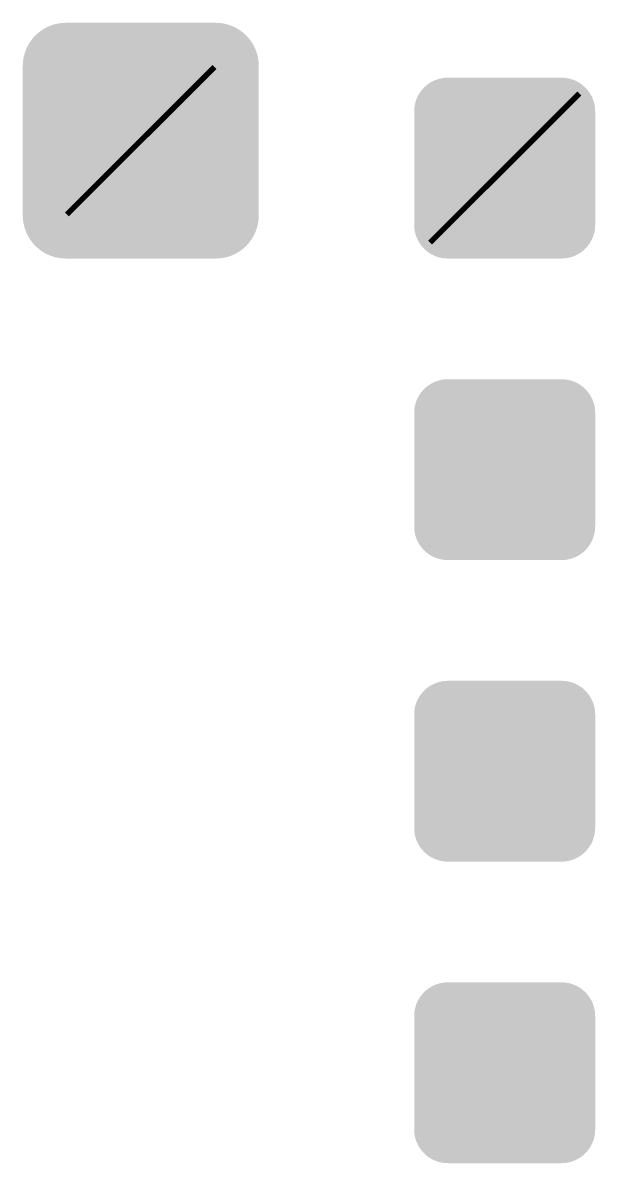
# Model space of a CAD drawing. Header units: millimetres. Extents: x 5277 to 6029, y 2052 to 2709.
# Drawn here: x 5427.73 to 5448.6, y 2458.63 to 2500.23 of the extents above; entities that cross this region are included whole.
import ezdxf

# ---------------------------------------------------------------- set-up
doc = ezdxf.new("R2010")
doc.units = ezdxf.units.MM
doc.layers.add('Recreation', color=7, linetype='CONTINUOUS', true_color=0x000000)
doc.layers.add('Social', color=7, linetype='CONTINUOUS', true_color=0x000000)

# ---------------------------------------------------------------- blocks, each defined once
blk = doc.blocks.new('602010506_ликв_фз')
at = {"layer": 'Social', "linetype": 'Continuous'}
h = blk.add_hatch(color=256, dxfattribs=at)
edge = h.paths.add_edge_path()
edge.add_spline(control_points=[(-0.266, -0.339), (-0.266, 0.523), (0.438, 1.227), (1.3, 1.227)], knot_values=[-1, -1, -1, -1, 0, 0, 0, 0], degree=3, periodic=0)
edge.add_line((1.3, 1.227), (6.769, 1.227))
edge.add_spline(control_points=[(6.769, 1.227), (7.632, 1.227), (8.333, 0.523), (8.333, -0.339)], knot_values=[-1, -1, -1, -1, 0, 0, 0, 0], degree=3, periodic=0)
edge.add_line((8.333, -0.339), (8.333, -5.806))
edge.add_spline(control_points=[(8.333, -5.806), (8.333, -6.669), (7.632, -7.372), (6.769, -7.372)], knot_values=[-1, -1, -1, -1, 0, 0, 0, 0], degree=3, periodic=0)
edge.add_line((6.769, -7.372), (1.3, -7.372))
edge.add_spline(control_points=[(1.3, -7.372), (0.438, -7.372), (-0.266, -6.669), (-0.266, -5.806)], knot_values=[-1, -1, -1, -1, 0, 0, 0, 0], degree=3, periodic=0)
edge.add_line((-0.266, -5.806), (-0.266, -0.339))
edge = h.paths.add_edge_path(flags=16)
edge.add_spline(control_points=[(0.047, -5.806), (0.047, -6.5), (0.606, -7.059), (1.3, -7.059)], knot_values=[-1, -1, -1, -1, 0, 0, 0, 0], degree=3, periodic=0)
edge.add_line((1.3, -7.059), (6.769, -7.059))
edge.add_spline(control_points=[(6.769, -7.059), (7.463, -7.059), (8.022, -6.5), (8.022, -5.806)], knot_values=[-1, -1, -1, -1, 0, 0, 0, 0], degree=3, periodic=0)
edge.add_line((8.022, -5.806), (8.022, -0.339))
edge.add_spline(control_points=[(8.022, -0.339), (8.022, 0.355), (7.463, 0.914), (6.769, 0.914)], knot_values=[-1, -1, -1, -1, 0, 0, 0, 0], degree=3, periodic=0)
edge.add_line((6.769, 0.914), (1.3, 0.914))
edge.add_spline(control_points=[(1.3, 0.914), (0.606, 0.914), (0.047, 0.355), (0.047, -0.339)], knot_values=[-1, -1, -1, -1, 0, 0, 0, 0], degree=3, periodic=0)
edge.add_line((0.047, -0.339), (0.047, -5.806))
at = {"layer": 'Social', "linetype": 'Continuous', "true_color": 0xffffff}
h = blk.add_hatch(color=7, dxfattribs=at)
edge = h.paths.add_edge_path()
edge.add_spline(control_points=[(0.047, -5.806), (0.047, -6.5), (0.606, -7.059), (1.3, -7.059)], knot_values=[-1, -1, -1, -1, 0, 0, 0, 0], degree=3, periodic=0)
edge.add_line((1.3, -7.059), (6.769, -7.059))
edge.add_spline(control_points=[(6.769, -7.059), (7.463, -7.059), (8.022, -6.5), (8.022, -5.806)], knot_values=[-1, -1, -1, -1, 0, 0, 0, 0], degree=3, periodic=0)
edge.add_line((8.022, -5.806), (8.022, -0.339))
edge.add_spline(control_points=[(8.022, -0.339), (8.022, 0.355), (7.463, 0.914), (6.769, 0.914)], knot_values=[-1, -1, -1, -1, 0, 0, 0, 0], degree=3, periodic=0)
edge.add_line((6.769, 0.914), (1.3, 0.914))
edge.add_spline(control_points=[(1.3, 0.914), (0.606, 0.914), (0.047, 0.355), (0.047, -0.339)], knot_values=[-1, -1, -1, -1, 0, 0, 0, 0], degree=3, periodic=0)
edge.add_line((0.047, -0.339), (0.047, -5.806))
at = {"layer": 'Social', "linetype": 'Continuous'}
h = blk.add_hatch(color=256, dxfattribs=at)
edge = h.paths.add_edge_path()
edge.add_line((0.252, -0.679), (0.252, -5.464))
edge.add_spline(control_points=[(0.252, -5.464), (0.252, -6.23), (0.877, -6.854), (1.642, -6.854)], knot_values=[0, 0, 0, 0, 1, 1, 1, 1], degree=3, periodic=0)
edge.add_line((1.642, -6.854), (6.427, -6.854))
edge.add_spline(control_points=[(6.427, -6.854), (7.193, -6.854), (7.815, -6.23), (7.815, -5.464)], knot_values=[0, 0, 0, 0, 1, 1, 1, 1], degree=3, periodic=0)
edge.add_line((7.815, -5.464), (7.815, -0.679))
edge.add_spline(control_points=[(7.815, -0.679), (7.815, 0.086), (7.193, 0.709), (6.427, 0.709)], knot_values=[0, 0, 0, 0, 1, 1, 1, 1], degree=3, periodic=0)
edge.add_line((6.427, 0.709), (1.642, 0.709))
edge.add_spline(control_points=[(1.642, 0.709), (0.877, 0.709), (0.252, 0.086), (0.252, -0.679)], knot_values=[0, 0, 0, 0, 1, 1, 1, 1], degree=3, periodic=0)
edge = h.paths.add_edge_path(flags=16)
edge.add_line((0.565, -0.679), (0.565, -5.464))
edge.add_spline(control_points=[(0.565, -5.464), (0.565, -6.06), (1.046, -6.541), (1.642, -6.541)], knot_values=[-1, -1, -1, -1, 0, 0, 0, 0], degree=3, periodic=0)
edge.add_line((1.642, -6.541), (6.427, -6.541))
edge.add_spline(control_points=[(6.427, -6.541), (7.024, -6.541), (7.502, -6.06), (7.502, -5.464)], knot_values=[-1, -1, -1, -1, 0, 0, 0, 0], degree=3, periodic=0)
edge.add_line((7.502, -5.464), (7.502, -0.679))
edge.add_spline(control_points=[(7.502, -0.679), (7.502, -0.083), (7.024, 0.396), (6.427, 0.396)], knot_values=[-1, -1, -1, -1, 0, 0, 0, 0], degree=3, periodic=0)
edge.add_line((6.427, 0.396), (1.642, 0.396))
edge.add_spline(control_points=[(1.642, 0.396), (1.046, 0.396), (0.565, -0.083), (0.565, -0.679)], knot_values=[-1, -1, -1, -1, 0, 0, 0, 0], degree=3, periodic=0)
h = blk.add_hatch(color=256, dxfattribs=at)
edge = h.paths.add_edge_path()
edge.add_line((0.77, -1.021), (0.77, -5.124))
edge.add_spline(control_points=[(0.77, -5.124), (0.77, -5.792), (1.314, -6.336), (1.982, -6.336)], knot_values=[0, 0, 0, 0, 1, 1, 1, 1], degree=3, periodic=0)
edge.add_line((1.982, -6.336), (6.085, -6.336))
edge.add_spline(control_points=[(6.085, -6.336), (6.753, -6.336), (7.297, -5.792), (7.297, -5.124)], knot_values=[0, 0, 0, 0, 1, 1, 1, 1], degree=3, periodic=0)
edge.add_line((7.297, -5.124), (7.297, -1.021))
edge.add_spline(control_points=[(7.297, -1.021), (7.297, -0.353), (6.753, 0.191), (6.085, 0.191)], knot_values=[0, 0, 0, 0, 1, 1, 1, 1], degree=3, periodic=0)
edge.add_line((6.085, 0.191), (1.982, 0.191))
edge.add_spline(control_points=[(1.982, 0.191), (1.314, 0.191), (0.77, -0.353), (0.77, -1.021)], knot_values=[0, 0, 0, 0, 1, 1, 1, 1], degree=3, periodic=0)
edge = h.paths.add_edge_path(flags=16)
edge.add_line((1.081, -1.021), (1.081, -5.124))
edge.add_spline(control_points=[(1.081, -5.124), (1.081, -5.624), (1.482, -6.025), (1.982, -6.025)], knot_values=[-1, -1, -1, -1, 0, 0, 0, 0], degree=3, periodic=0)
edge.add_line((1.982, -6.025), (6.085, -6.025))
edge.add_spline(control_points=[(6.085, -6.025), (6.585, -6.025), (6.986, -5.624), (6.986, -5.124)], knot_values=[-1, -1, -1, -1, 0, 0, 0, 0], degree=3, periodic=0)
edge.add_line((6.986, -5.124), (6.986, -1.021))
edge.add_spline(control_points=[(6.986, -1.021), (6.986, -0.521), (6.585, -0.12), (6.085, -0.12)], knot_values=[-1, -1, -1, -1, 0, 0, 0, 0], degree=3, periodic=0)
edge.add_line((6.085, -0.12), (1.982, -0.12))
edge.add_spline(control_points=[(1.982, -0.12), (1.482, -0.12), (1.081, -0.521), (1.081, -1.021)], knot_values=[-1, -1, -1, -1, 0, 0, 0, 0], degree=3, periodic=0)
h = blk.add_hatch(color=256, dxfattribs=at)
h.paths.add_polyline_path([(3.011, -1.724), (3.062, -1.724), (3.137, -1.767), (3.161, -1.811), (3.436, -2.337), (3.86, -2.337), (4.362, -2.337), (4.433, -2.337), (4.515, -2.419), (4.527, -2.502), (4.684, -3.507), (4.688, -3.542), (4.665, -3.603), (4.637, -3.629), (4.61, -3.654), (4.547, -3.68), (4.512, -3.68), (4.409, -3.68), (4.409, -3.688), (4.252, -5.471), (4.244, -5.553), (4.158, -5.635), (4.08, -5.635), (3.915, -5.635), (3.84, -5.635), (3.758, -5.553), (3.75, -5.471), (3.593, -3.688), (3.286, -2.926), (2.791, -2.007), (2.78, -1.991), (2.768, -1.956), (2.768, -1.936), (2.768, -1.889), (2.815, -1.814), (2.862, -1.787), (2.933, -1.748), (2.949, -1.736), (2.988, -1.724)])
h.paths.add_polyline_path([(2.108, -2.337), (2.509, -2.337), (2.729, -2.753), (3.043, -3.37), (3.137, -3.57), (3.153, -3.605), (3.143, -3.65), (3.117, -3.66), (3.092, -3.67), (3.023, -3.68), (2.98, -3.68), (2.878, -3.68), (2.878, -3.688), (2.721, -5.471), (2.713, -5.553), (2.63, -5.635), (2.556, -5.635), (2.391, -5.635), (2.312, -5.635), (2.226, -5.553), (2.218, -5.471), (2.061, -3.688), (2.061, -3.68), (1.959, -3.68), (1.924, -3.68), (1.863, -3.654), (1.837, -3.629), (1.812, -3.603), (1.79, -3.542), (1.794, -3.507), (1.943, -2.502), (1.959, -2.419), (2.041, -2.337)])
h.paths.add_polyline_path([(5.14, -2.337), (5.862, -2.337), (5.929, -2.337), (6.012, -2.419), (6.027, -2.502), (6.177, -3.507), (6.181, -3.542), (6.159, -3.603), (6.133, -3.629), (6.108, -3.654), (6.047, -3.68), (6.012, -3.68), (5.91, -3.68), (5.91, -3.688), (5.752, -5.471), (5.745, -5.553), (5.658, -5.635), (5.58, -5.635), (5.415, -5.635), (5.34, -5.635), (5.258, -5.553), (5.25, -5.471), (5.093, -3.719), (5.152, -3.699), (5.203, -3.625), (5.195, -3.57), (5.195, -3.562), (5.03, -2.494), (5.018, -2.451), (5.022, -2.388), (5.038, -2.368), (5.05, -2.352), (5.101, -2.337)])
h.paths.add_polyline_path([(3.73, -1.485), (3.787, -1.428), (3.922, -1.371), (4.001, -1.371), (4.08, -1.371), (4.215, -1.428), (4.272, -1.485), (4.329, -1.542), (4.386, -1.677), (4.386, -1.756), (4.386, -1.834), (4.329, -1.972), (4.272, -2.03), (4.215, -2.089), (4.08, -2.148), (4.001, -2.148), (3.922, -2.148), (3.787, -2.089), (3.73, -2.03), (3.673, -1.972), (3.616, -1.834), (3.616, -1.756), (3.616, -1.677), (3.673, -1.542)])
h.paths.add_polyline_path([(5.23, -1.485), (5.287, -1.428), (5.423, -1.371), (5.501, -1.371), (5.58, -1.371), (5.715, -1.428), (5.772, -1.485), (5.829, -1.542), (5.886, -1.677), (5.886, -1.756), (5.886, -1.834), (5.829, -1.972), (5.772, -2.03), (5.715, -2.089), (5.58, -2.148), (5.501, -2.148), (5.423, -2.148), (5.287, -2.089), (5.23, -2.03), (5.173, -1.972), (5.116, -1.834), (5.116, -1.756), (5.116, -1.677), (5.173, -1.542)])
h.paths.add_polyline_path([(2.469, -1.371), (2.536, -1.371), (2.654, -1.41), (2.705, -1.449), (2.678, -1.453), (2.619, -1.477), (2.587, -1.496), (2.462, -1.567), (2.336, -1.775), (2.336, -1.913), (2.336, -1.972), (2.363, -2.081), (2.391, -2.133), (2.399, -2.14), (2.332, -2.129), (2.22, -2.062), (2.175, -2.007), (2.13, -1.952), (2.085, -1.826), (2.085, -1.756), (2.085, -1.677), (2.142, -1.542), (2.198, -1.485), (2.255, -1.428), (2.391, -1.371)])
h.paths.add_polyline_path([(4.786, -0.68), (4.798, -0.68), (4.814, -0.683), (4.818, -0.687), (4.834, -0.691), (4.849, -0.723), (4.849, -0.75), (4.849, -0.762), (4.845, -0.778), (4.841, -0.782), (4.567, -1.261), (4.563, -1.276), (4.535, -1.292), (4.512, -1.292), (4.496, -1.292), (4.476, -1.288), (4.472, -1.284), (4.457, -1.28), (4.441, -1.253), (4.441, -1.229), (4.441, -1.214), (4.445, -1.194), (4.449, -1.19), (4.724, -0.711), (4.728, -0.703), (4.747, -0.687), (4.763, -0.68)])
h.paths.add_polyline_path([(3.216, -0.68), (3.231, -0.68), (3.251, -0.691), (3.275, -0.707), (3.278, -0.711), (3.553, -1.19), (3.557, -1.194), (3.561, -1.214), (3.561, -1.229), (3.561, -1.253), (3.545, -1.28), (3.53, -1.284), (3.526, -1.288), (3.506, -1.292), (3.491, -1.292), (3.467, -1.292), (3.439, -1.276), (3.436, -1.261), (3.161, -0.782), (3.157, -0.778), (3.153, -0.762), (3.153, -0.75), (3.153, -0.723), (3.168, -0.691), (3.184, -0.687), (3.188, -0.683), (3.204, -0.68)])
h.paths.add_polyline_path([(4.001, -0.46), (4.032, -0.46), (4.064, -0.495), (4.064, -0.53), (4.064, -1.08), (4.064, -1.115), (4.032, -1.151), (4.001, -1.151), (3.966, -1.151), (3.93, -1.115), (3.93, -1.08), (3.93, -0.53), (3.93, -0.495), (3.966, -0.46)])
at = {"layer": 'Social', "color": 1, "linetype": 'Continuous', "true_color": 0xff0000, "const_width": 0.2}
blk.add_lwpolyline([(1.344, -5.762), (6.723, -0.383)], dxfattribs=at)
blk = doc.blocks.new('602010605_ликв_мз')
at = {"layer": 'Recreation', "linetype": 'Continuous'}
h = blk.add_hatch(color=256, dxfattribs=at)
edge = h.paths.add_edge_path()
edge.add_spline(control_points=[(0, 0), (0, 0.675), (0.55, 1.225), (1.225, 1.225)], knot_values=[-1, -1, -1, -1, 0, 0, 0, 0], degree=3, periodic=0)
edge.add_line((1.225, 1.225), (5.372, 1.225))
edge.add_spline(control_points=[(5.372, 1.225), (6.047, 1.225), (6.598, 0.675), (6.598, 0)], knot_values=[-1, -1, -1, -1, 0, 0, 0, 0], degree=3, periodic=0)
edge.add_line((6.598, 0), (6.598, -4.147))
edge.add_spline(control_points=[(6.598, -4.147), (6.598, -4.822), (6.047, -5.372), (5.372, -5.372)], knot_values=[-1, -1, -1, -1, 0, 0, 0, 0], degree=3, periodic=0)
edge.add_line((5.372, -5.372), (1.225, -5.372))
edge.add_spline(control_points=[(1.225, -5.372), (0.55, -5.372), (0, -4.822), (0, -4.147)], knot_values=[-1, -1, -1, -1, 0, 0, 0, 0], degree=3, periodic=0)
edge.add_line((0, -4.147), (0, 0))
edge = h.paths.add_edge_path(flags=16)
edge.add_spline(control_points=[(0.313, -4.147), (0.313, -4.652), (0.72, -5.059), (1.225, -5.059)], knot_values=[-1, -1, -1, -1, 0, 0, 0, 0], degree=3, periodic=0)
edge.add_line((1.225, -5.059), (5.372, -5.059))
edge.add_spline(control_points=[(5.372, -5.059), (5.878, -5.059), (6.285, -4.652), (6.285, -4.147)], knot_values=[-1, -1, -1, -1, 0, 0, 0, 0], degree=3, periodic=0)
edge.add_line((6.285, -4.147), (6.285, 0))
edge.add_spline(control_points=[(6.285, 0), (6.285, 0.505), (5.878, 0.912), (5.372, 0.912)], knot_values=[-1, -1, -1, -1, 0, 0, 0, 0], degree=3, periodic=0)
edge.add_line((5.372, 0.912), (1.225, 0.912))
edge.add_spline(control_points=[(1.225, 0.912), (0.72, 0.912), (0.313, 0.505), (0.313, 0)], knot_values=[-1, -1, -1, -1, 0, 0, 0, 0], degree=3, periodic=0)
edge.add_line((0.313, 0), (0.313, -4.147))
at = {"layer": 'Recreation', "linetype": 'Continuous', "true_color": 0xffffff}
h = blk.add_hatch(color=7, dxfattribs=at)
edge = h.paths.add_edge_path()
edge.add_line((0.313, 0), (0.313, -4.147))
edge.add_spline(control_points=[(0.313, -4.147), (0.313, -4.652), (0.72, -5.059), (1.225, -5.059)], knot_values=[-1, -1, -1, -1, 0, 0, 0, 0], degree=3, periodic=0)
edge.add_line((1.225, -5.059), (5.372, -5.059))
edge.add_spline(control_points=[(5.372, -5.059), (5.878, -5.059), (6.285, -4.652), (6.285, -4.147)], knot_values=[-1, -1, -1, -1, 0, 0, 0, 0], degree=3, periodic=0)
edge.add_line((6.285, -4.147), (6.285, 0))
edge.add_spline(control_points=[(6.285, 0), (6.285, 0.505), (5.878, 0.912), (5.372, 0.912)], knot_values=[-1, -1, -1, -1, 0, 0, 0, 0], degree=3, periodic=0)
edge.add_line((5.372, 0.912), (1.225, 0.912))
edge.add_spline(control_points=[(1.225, 0.912), (0.72, 0.912), (0.313, 0.505), (0.313, 0)], knot_values=[-1, -1, -1, -1, 0, 0, 0, 0], degree=3, periodic=0)
at = {"layer": 'Recreation', "linetype": 'Continuous'}
h = blk.add_hatch(color=256, dxfattribs=at)
h.paths.add_polyline_path([(3.62, 0.542), (3.69, 0.613), (3.86, 0.685), (3.961, 0.685), (4.062, 0.685), (4.232, 0.613), (4.302, 0.542), (4.371, 0.47), (4.441, 0.297), (4.441, 0.196), (4.441, 0.095), (4.371, -0.075), (4.302, -0.144), (4.232, -0.214), (4.062, -0.283), (3.961, -0.283), (3.961, -0.754), (3.961, -0.78), (3.959, -0.866), (3.957, -0.927), (3.955, -0.988), (3.953, -1.083), (3.953, -1.116), (3.953, -1.133), (3.955, -1.177), (3.957, -1.205), (3.959, -1.232), (3.961, -1.272), (3.961, -1.285), (3.961, -1.301), (3.965, -1.331), (3.969, -1.343), (3.974, -1.356), (3.986, -1.377), (3.995, -1.386), (4.003, -1.394), (4.016, -1.407), (4.02, -1.411), (4.024, -1.415), (4.047, -1.43), (4.066, -1.44), (4.085, -1.451), (4.108, -1.466), (4.112, -1.47), (4.133, -1.487), (4.253, -1.564), (4.352, -1.625), (4.451, -1.686), (4.622, -1.798), (4.693, -1.848), (4.765, -1.899), (4.866, -1.983), (4.895, -2.017), (4.916, -2.038), (4.937, -2.088), (4.937, -2.118), (4.937, -2.139), (4.916, -2.181), (4.895, -2.202), (4.887, -2.21), (4.849, -2.219), (4.819, -2.219), (4.777, -2.219), (4.588, -2.53), (4.197, -3.17), (3.995, -3.498), (4.016, -3.565), (4.104, -4.003), (4.171, -4.373), (4.176, -4.398), (4.205, -4.442), (4.23, -4.461), (4.255, -4.48), (4.308, -4.508), (4.335, -4.516), (4.363, -4.524), (4.428, -4.545), (4.466, -4.558), (4.504, -4.571), (4.554, -4.588), (4.567, -4.592), (4.596, -4.6), (4.651, -4.634), (4.676, -4.659), (4.701, -4.684), (4.727, -4.735), (4.727, -4.76), (4.727, -4.773), (4.714, -4.798), (4.701, -4.811), (4.676, -4.832), (4.596, -4.853), (4.542, -4.853), (4.529, -4.853), (4.481, -4.851), (4.445, -4.848), (4.409, -4.846), (4.352, -4.844), (4.331, -4.844), (4.142, -4.836), (3.927, -4.798), (3.902, -4.768), (3.873, -4.735), (3.824, -4.653), (3.805, -4.604), (3.786, -4.556), (3.761, -4.478), (3.755, -4.449), (3.748, -4.419), (3.732, -4.304), (3.721, -4.217), (3.711, -4.131), (3.696, -4.015), (3.692, -3.986), (3.692, -3.977), (3.477, -4.322), (3.25, -4.68), (3.237, -4.693), (3.199, -4.731), (3.14, -4.768), (3.119, -4.768), (3.103, -4.768), (3.077, -4.764), (3.069, -4.76), (3.039, -4.743), (3.01, -4.684), (3.01, -4.642), (3.01, -4.634), (3.018, -4.609), (3.027, -4.592), (3.14, -4.394), (3.431, -3.919), (3.607, -3.641), (3.561, -3.519), (3.456, -3.296), (3.397, -3.195), (3.271, -2.976), (3.111, -2.757), (3.077, -2.757), (3.023, -2.757), (2.846, -3.014), (2.724, -3.271), (2.69, -3.338), (2.583, -3.515), (2.509, -3.624), (2.436, -3.733), (2.341, -3.914), (2.32, -3.986), (2.299, -4.057), (2.278, -4.175), (2.278, -4.221), (2.278, -4.255), (2.291, -4.327), (2.303, -4.365), (2.312, -4.386), (2.368, -4.417), (2.417, -4.428), (2.465, -4.438), (2.526, -4.461), (2.539, -4.474), (2.556, -4.491), (2.572, -4.537), (2.572, -4.566), (2.572, -4.604), (2.551, -4.651), (2.53, -4.659), (2.514, -4.667), (2.463, -4.676), (2.429, -4.676), (2.312, -4.676), (2.034, -4.63), (1.874, -4.583), (1.815, -4.566), (1.756, -4.453), (1.756, -4.356), (1.756, -4.331), (1.765, -4.28), (1.773, -4.255), (1.861, -3.965), (2.004, -3.565), (2.059, -3.456), (2.223, -3.123), (2.459, -2.538), (2.53, -2.286), (2.547, -2.231), (2.57, -2.042), (2.577, -1.907), (2.583, -1.773), (2.615, -1.571), (2.64, -1.503), (2.732, -1.255), (3.195, -0.54), (3.565, -0.073), (3.523, -0.01), (3.481, 0.125), (3.481, 0.196), (3.481, 0.297), (3.551, 0.47)])
h.paths.add_polyline_path([(3.633, -1.529), (3.565, -1.529), (3.477, -1.638), (3.456, -1.747), (3.443, -1.832), (3.431, -1.983), (3.431, -2.05), (3.431, -2.198), (3.494, -2.471), (3.557, -2.597), (3.582, -2.648), (3.664, -2.797), (3.721, -2.896), (3.778, -2.995), (3.86, -3.144), (3.885, -3.195), (4.096, -2.858), (4.432, -2.315), (4.558, -2.109), (4.487, -2.055), (4.306, -1.924), (4.197, -1.848), (4.184, -1.84), (4.1, -1.781), (4.028, -1.731), (3.957, -1.68), (3.839, -1.604), (3.793, -1.579), (3.746, -1.554), (3.671, -1.529), (3.641, -1.529)], flags=16)
h.paths.add_polyline_path([(2.084, -1.495), (3.094, 0.146), (3.389, -0.014), (2.379, -1.655)])
at = {"layer": 'Recreation', "color": 1, "linetype": 'Continuous', "true_color": 0xff0000, "const_width": 0.2}
blk.add_lwpolyline([(0.58, -4.793), (6.018, 0.646)], dxfattribs=at)
blk = doc.blocks.new('602010607_сущ_мз')
at = {"layer": 'Recreation', "linetype": 'Continuous'}
h = blk.add_hatch(color=256, dxfattribs=at)
edge = h.paths.add_edge_path()
edge.add_spline(control_points=[(0, 0), (0, 0.675), (0.55, 1.225), (1.225, 1.225)], knot_values=[-1, -1, -1, -1, 0, 0, 0, 0], degree=3, periodic=0)
edge.add_line((1.225, 1.225), (5.372, 1.225))
edge.add_spline(control_points=[(5.372, 1.225), (6.047, 1.225), (6.598, 0.675), (6.598, 0)], knot_values=[-1, -1, -1, -1, 0, 0, 0, 0], degree=3, periodic=0)
edge.add_line((6.598, 0), (6.598, -4.147))
edge.add_spline(control_points=[(6.598, -4.147), (6.598, -4.822), (6.047, -5.372), (5.372, -5.372)], knot_values=[-1, -1, -1, -1, 0, 0, 0, 0], degree=3, periodic=0)
edge.add_line((5.372, -5.372), (1.225, -5.372))
edge.add_spline(control_points=[(1.225, -5.372), (0.55, -5.372), (0, -4.822), (0, -4.147)], knot_values=[-1, -1, -1, -1, 0, 0, 0, 0], degree=3, periodic=0)
edge.add_line((0, -4.147), (0, 0))
edge = h.paths.add_edge_path(flags=16)
edge.add_spline(control_points=[(0.313, -4.147), (0.313, -4.652), (0.72, -5.059), (1.225, -5.059)], knot_values=[-1, -1, -1, -1, 0, 0, 0, 0], degree=3, periodic=0)
edge.add_line((1.225, -5.059), (5.372, -5.059))
edge.add_spline(control_points=[(5.372, -5.059), (5.878, -5.059), (6.285, -4.652), (6.285, -4.147)], knot_values=[-1, -1, -1, -1, 0, 0, 0, 0], degree=3, periodic=0)
edge.add_line((6.285, -4.147), (6.285, 0))
edge.add_spline(control_points=[(6.285, 0), (6.285, 0.505), (5.878, 0.912), (5.372, 0.912)], knot_values=[-1, -1, -1, -1, 0, 0, 0, 0], degree=3, periodic=0)
edge.add_line((5.372, 0.912), (1.225, 0.912))
edge.add_spline(control_points=[(1.225, 0.912), (0.72, 0.912), (0.313, 0.505), (0.313, 0)], knot_values=[-1, -1, -1, -1, 0, 0, 0, 0], degree=3, periodic=0)
edge.add_line((0.313, 0), (0.313, -4.147))
at = {"layer": 'Recreation', "linetype": 'Continuous', "true_color": 0xffffff}
h = blk.add_hatch(color=7, dxfattribs=at)
edge = h.paths.add_edge_path()
edge.add_line((0.313, 0), (0.313, -4.147))
edge.add_spline(control_points=[(0.313, -4.147), (0.313, -4.652), (0.72, -5.059), (1.225, -5.059)], knot_values=[-1, -1, -1, -1, 0, 0, 0, 0], degree=3, periodic=0)
edge.add_line((1.225, -5.059), (5.372, -5.059))
edge.add_spline(control_points=[(5.372, -5.059), (5.878, -5.059), (6.285, -4.652), (6.285, -4.147)], knot_values=[-1, -1, -1, -1, 0, 0, 0, 0], degree=3, periodic=0)
edge.add_line((6.285, -4.147), (6.285, 0))
edge.add_spline(control_points=[(6.285, 0), (6.285, 0.505), (5.878, 0.912), (5.372, 0.912)], knot_values=[-1, -1, -1, -1, 0, 0, 0, 0], degree=3, periodic=0)
edge.add_line((5.372, 0.912), (1.225, 0.912))
edge.add_spline(control_points=[(1.225, 0.912), (0.72, 0.912), (0.313, 0.505), (0.313, 0)], knot_values=[-1, -1, -1, -1, 0, 0, 0, 0], degree=3, periodic=0)
at = {"layer": 'Recreation', "linetype": 'Continuous'}
h = blk.add_hatch(color=256, dxfattribs=at)
h.paths.add_polyline_path([(4.514, 0.359), (4.59, 0.436), (4.773, 0.512), (4.879, 0.512), (4.985, 0.512), (5.166, 0.436), (5.24, 0.359), (5.315, 0.282), (5.39, 0.1), (5.39, -0.006), (5.39, -0.112), (5.315, -0.295), (5.24, -0.371), (5.166, -0.448), (4.985, -0.525), (4.879, -0.525), (4.848, -0.525), (4.801, -0.521), (4.785, -0.517), (4.785, -0.544), (4.789, -0.583), (4.793, -0.595), (4.797, -0.611), (4.832, -0.646), (4.863, -0.666), (4.911, -0.69), (4.981, -0.733), (5.005, -0.752), (5.036, -0.78), (5.087, -0.878), (5.107, -0.949), (5.123, -1.015), (5.142, -1.106), (5.146, -1.129), (5.166, -1.231), (5.209, -1.357), (5.233, -1.381), (5.252, -1.4), (5.37, -1.428), (5.468, -1.436), (5.472, -1.436), (5.484, -1.44), (5.492, -1.444), (5.5, -1.137), (5.5, -1.098), (5.539, -1.059), (5.578, -1.059), (5.613, -1.059), (5.649, -1.098), (5.649, -1.137), (5.641, -1.444), (5.672, -1.444), (5.68, -1.444), (5.751, -1.444), (5.829, -1.518), (5.837, -1.593), (5.837, -1.601), (5.837, -1.671), (5.763, -1.75), (5.688, -1.758), (5.657, -1.758), (5.625, -1.758), (5.531, -4.295), (5.531, -4.33), (5.492, -4.365), (5.452, -4.365), (5.417, -4.365), (5.382, -4.326), (5.382, -4.287), (5.476, -1.758), (5.46, -1.758), (5.445, -1.758), (5.307, -1.75), (5.099, -1.683), (5.028, -1.624), (4.962, -1.565), (4.871, -1.385), (4.848, -1.263), (4.651, -2.229), (5.162, -2.959), (5.185, -2.987), (5.209, -3.058), (5.209, -3.101), (5.209, -3.109), (5.209, -3.116), (5.107, -4.42), (5.103, -4.467), (5.064, -4.546), (5.028, -4.577), (4.993, -4.609), (4.911, -4.64), (4.863, -4.64), (4.84, -4.64), (4.793, -4.636), (4.712, -4.597), (4.679, -4.562), (4.645, -4.526), (4.612, -4.444), (4.612, -4.397), (4.612, -4.393), (4.612, -4.389), (4.62, -4.381), (4.706, -3.171), (4.416, -2.747), (4.274, -3.321), (4.263, -3.356), (4.251, -3.391), (3.536, -4.538), (3.497, -4.597), (3.395, -4.656), (3.332, -4.656), (3.297, -4.656), (3.23, -4.636), (3.198, -4.617), (3.143, -4.581), (3.088, -4.475), (3.088, -4.405), (3.088, -4.369), (3.104, -4.306), (3.12, -4.279), (3.811, -3.164), (3.976, -2.457), (3.976, -2.441), (3.976, -2.413), (3.972, -2.378), (3.968, -2.37), (3.948, -2.323), (3.929, -2.229), (3.929, -2.182), (3.929, -2.143), (4.204, -0.674), (4.212, -0.65), (4.227, -0.619), (4.235, -0.611), (4.259, -0.587), (4.298, -0.56), (4.314, -0.556), (4.404, -0.536), (4.518, -0.481), (4.541, -0.446), (4.545, -0.442), (4.549, -0.434), (4.549, -0.43), (4.553, -0.422), (4.557, -0.411), (4.557, -0.407), (4.459, -0.328), (4.361, -0.128), (4.361, -0.006), (4.361, 0.1), (4.437, 0.282)])
h.paths.add_polyline_path([(1.95, -0.552), (2.008, -0.491), (2.158, -0.43), (2.248, -0.43), (2.338, -0.43), (2.49, -0.491), (2.55, -0.552), (2.611, -0.613), (2.672, -0.76), (2.672, -0.847), (2.672, -0.933), (2.611, -1.082), (2.55, -1.145), (2.49, -1.208), (2.338, -1.271), (2.248, -1.271), (2.224, -1.271), (2.189, -1.267), (2.177, -1.263), (2.177, -1.286), (2.181, -1.322), (2.185, -1.334), (2.189, -1.349), (2.213, -1.377), (2.232, -1.389), (2.272, -1.404), (2.334, -1.44), (2.358, -1.459), (2.389, -1.483), (2.429, -1.561), (2.437, -1.616), (2.44, -1.628), (2.45, -1.665), (2.456, -1.691), (2.462, -1.716), (2.468, -1.754), (2.468, -1.766), (2.48, -1.84), (2.519, -1.942), (2.546, -1.97), (2.562, -1.985), (2.656, -2.009), (2.735, -2.017), (2.766, -2.017), (2.782, -1.648), (2.782, -1.612), (2.817, -1.577), (2.853, -1.577), (2.888, -1.577), (2.923, -1.612), (2.923, -1.648), (2.923, -1.656), (2.908, -2.025), (2.931, -2.025), (2.975, -2.042), (2.994, -2.06), (3.014, -2.078), (3.033, -2.119), (3.033, -2.143), (3.033, -2.15), (3.033, -2.213), (2.971, -2.276), (2.908, -2.276), (2.908, -2.28), (2.904, -2.284), (2.9, -2.284), (2.813, -4.593), (2.813, -4.628), (2.778, -4.664), (2.743, -4.664), (2.735, -4.664), (2.704, -4.664), (2.672, -4.628), (2.672, -4.593), (2.672, -4.585), (2.759, -2.276), (2.711, -2.276), (2.601, -2.268), (2.433, -2.213), (2.374, -2.166), (2.323, -2.123), (2.248, -1.978), (2.224, -1.875), (2.067, -2.669), (2.484, -3.258), (2.503, -3.285), (2.523, -3.344), (2.523, -3.376), (2.523, -3.38), (2.523, -3.383), (2.515, -3.391), (2.437, -4.452), (2.433, -4.491), (2.401, -4.556), (2.374, -4.581), (2.346, -4.607), (2.279, -4.632), (2.24, -4.632), (2.224, -4.632), (2.185, -4.628), (2.118, -4.597), (2.091, -4.569), (2.063, -4.542), (2.036, -4.475), (2.036, -4.436), (2.036, -4.42), (2.114, -3.431), (1.871, -3.085), (1.761, -3.556), (1.757, -3.568), (1.745, -3.596), (1.737, -3.611), (1.156, -4.546), (1.121, -4.593), (1.035, -4.64), (0.983, -4.64), (0.956, -4.64), (0.905, -4.628), (0.881, -4.617), (0.834, -4.581), (0.787, -4.495), (0.787, -4.444), (0.787, -4.424), (0.803, -4.373), (0.819, -4.342), (1.376, -3.431), (1.518, -2.849), (1.518, -2.834), (1.518, -2.814), (1.514, -2.787), (1.51, -2.779), (1.494, -2.747), (1.478, -2.669), (1.478, -2.622), (1.478, -2.606), (1.478, -2.59), (1.698, -1.396), (1.702, -1.381), (1.718, -1.353), (1.73, -1.341), (1.741, -1.33), (1.773, -1.31), (1.792, -1.302), (1.863, -1.282), (1.953, -1.235), (1.973, -1.208), (1.977, -1.2), (1.981, -1.192), (1.989, -1.176), (1.91, -1.11), (1.832, -0.945), (1.832, -0.847), (1.832, -0.76), (1.891, -0.613)])
h.paths.add_polyline_path([(3.905, -0.485), (4.023, -0.517), (4.074, -0.532), (4.125, -0.591), (4.125, -0.635), (4.125, -0.646), (4.117, -0.713), (4.109, -0.768), (3.897, -1.899), (3.89, -1.946), (3.848, -2.023), (3.815, -2.052), (3.782, -2.082), (3.705, -2.111), (3.662, -2.111), (3.638, -2.111), (3.615, -2.111), (3.238, -2.017), (3.198, -2.009), (3.13, -1.964), (3.1, -1.927), (3.071, -1.889), (3.041, -1.813), (3.041, -1.773), (3.041, -1.746), (3.049, -1.707), (3.057, -1.695), (3.646, -0.627), (3.685, -0.552), (3.78, -0.477), (3.835, -0.477), (3.858, -0.477), (3.893, -0.481)])
h.paths.add_polyline_path([(1.455, -1.239), (1.549, -1.263), (1.592, -1.271), (1.635, -1.322), (1.635, -1.365), (1.635, -1.369), (1.628, -1.42), (1.62, -1.467), (1.447, -2.394), (1.427, -2.48), (1.333, -2.567), (1.258, -2.567), (1.239, -2.567), (1.219, -2.567), (0.913, -2.488), (0.83, -2.465), (0.748, -2.366), (0.748, -2.292), (0.748, -2.284), (0.756, -2.252), (0.764, -2.229), (1.243, -1.357), (1.278, -1.294), (1.357, -1.231), (1.4, -1.231), (1.415, -1.231), (1.443, -1.235)])
blk = doc.blocks.new('602010607_план_мз')
at = {"layer": 'Recreation', "linetype": 'Continuous'}
h = blk.add_hatch(color=256, dxfattribs=at)
edge = h.paths.add_edge_path()
edge.add_spline(control_points=[(0, 0), (0, 0.675), (0.55, 1.225), (1.225, 1.225)], knot_values=[-1, -1, -1, -1, 0, 0, 0, 0], degree=3, periodic=0)
edge.add_line((1.225, 1.225), (5.372, 1.225))
edge.add_spline(control_points=[(5.372, 1.225), (6.047, 1.225), (6.598, 0.675), (6.598, 0)], knot_values=[-1, -1, -1, -1, 0, 0, 0, 0], degree=3, periodic=0)
edge.add_line((6.598, 0), (6.598, -4.147))
edge.add_spline(control_points=[(6.598, -4.147), (6.598, -4.822), (6.047, -5.372), (5.372, -5.372)], knot_values=[-1, -1, -1, -1, 0, 0, 0, 0], degree=3, periodic=0)
edge.add_line((5.372, -5.372), (1.225, -5.372))
edge.add_spline(control_points=[(1.225, -5.372), (0.55, -5.372), (0, -4.822), (0, -4.147)], knot_values=[-1, -1, -1, -1, 0, 0, 0, 0], degree=3, periodic=0)
edge.add_line((0, -4.147), (0, 0))
edge = h.paths.add_edge_path(flags=16)
edge.add_spline(control_points=[(0.313, -4.147), (0.313, -4.652), (0.72, -5.059), (1.225, -5.059)], knot_values=[-1, -1, -1, -1, 0, 0, 0, 0], degree=3, periodic=0)
edge.add_line((1.225, -5.059), (5.372, -5.059))
edge.add_spline(control_points=[(5.372, -5.059), (5.878, -5.059), (6.285, -4.652), (6.285, -4.147)], knot_values=[-1, -1, -1, -1, 0, 0, 0, 0], degree=3, periodic=0)
edge.add_line((6.285, -4.147), (6.285, 0))
edge.add_spline(control_points=[(6.285, 0), (6.285, 0.505), (5.878, 0.912), (5.372, 0.912)], knot_values=[-1, -1, -1, -1, 0, 0, 0, 0], degree=3, periodic=0)
edge.add_line((5.372, 0.912), (1.225, 0.912))
edge.add_spline(control_points=[(1.225, 0.912), (0.72, 0.912), (0.313, 0.505), (0.313, 0)], knot_values=[-1, -1, -1, -1, 0, 0, 0, 0], degree=3, periodic=0)
edge.add_line((0.313, 0), (0.313, -4.147))
at = {"layer": 'Recreation', "linetype": 'Continuous', "true_color": 0xff0000}
h = blk.add_hatch(color=1, dxfattribs=at)
edge = h.paths.add_edge_path()
edge.add_line((0.313, 0), (0.313, -4.147))
edge.add_spline(control_points=[(0.313, -4.147), (0.313, -4.652), (0.72, -5.059), (1.225, -5.059)], knot_values=[-1, -1, -1, -1, 0, 0, 0, 0], degree=3, periodic=0)
edge.add_line((1.225, -5.059), (5.372, -5.059))
edge.add_spline(control_points=[(5.372, -5.059), (5.878, -5.059), (6.285, -4.652), (6.285, -4.147)], knot_values=[-1, -1, -1, -1, 0, 0, 0, 0], degree=3, periodic=0)
edge.add_line((6.285, -4.147), (6.285, 0))
edge.add_spline(control_points=[(6.285, 0), (6.285, 0.505), (5.878, 0.912), (5.372, 0.912)], knot_values=[-1, -1, -1, -1, 0, 0, 0, 0], degree=3, periodic=0)
edge.add_line((5.372, 0.912), (1.225, 0.912))
edge.add_spline(control_points=[(1.225, 0.912), (0.72, 0.912), (0.313, 0.505), (0.313, 0)], knot_values=[-1, -1, -1, -1, 0, 0, 0, 0], degree=3, periodic=0)
at = {"layer": 'Recreation', "linetype": 'Continuous'}
h = blk.add_hatch(color=256, dxfattribs=at)
h.paths.add_polyline_path([(4.514, 0.359), (4.59, 0.436), (4.773, 0.512), (4.879, 0.512), (4.985, 0.512), (5.166, 0.436), (5.24, 0.359), (5.315, 0.282), (5.39, 0.1), (5.39, -0.006), (5.39, -0.112), (5.315, -0.295), (5.24, -0.371), (5.166, -0.448), (4.985, -0.525), (4.879, -0.525), (4.848, -0.525), (4.801, -0.521), (4.785, -0.517), (4.785, -0.544), (4.789, -0.583), (4.793, -0.595), (4.797, -0.611), (4.832, -0.646), (4.863, -0.666), (4.911, -0.69), (4.981, -0.733), (5.005, -0.752), (5.036, -0.78), (5.087, -0.878), (5.107, -0.949), (5.123, -1.015), (5.142, -1.106), (5.146, -1.129), (5.166, -1.231), (5.209, -1.357), (5.233, -1.381), (5.252, -1.4), (5.37, -1.428), (5.468, -1.436), (5.472, -1.436), (5.484, -1.44), (5.492, -1.444), (5.5, -1.137), (5.5, -1.098), (5.539, -1.059), (5.578, -1.059), (5.613, -1.059), (5.649, -1.098), (5.649, -1.137), (5.641, -1.444), (5.672, -1.444), (5.68, -1.444), (5.751, -1.444), (5.829, -1.518), (5.837, -1.593), (5.837, -1.601), (5.837, -1.671), (5.763, -1.75), (5.688, -1.758), (5.657, -1.758), (5.625, -1.758), (5.531, -4.295), (5.531, -4.33), (5.492, -4.365), (5.452, -4.365), (5.417, -4.365), (5.382, -4.326), (5.382, -4.287), (5.476, -1.758), (5.46, -1.758), (5.445, -1.758), (5.307, -1.75), (5.099, -1.683), (5.028, -1.624), (4.962, -1.565), (4.871, -1.385), (4.848, -1.263), (4.651, -2.229), (5.162, -2.959), (5.185, -2.987), (5.209, -3.058), (5.209, -3.101), (5.209, -3.109), (5.209, -3.116), (5.107, -4.42), (5.103, -4.467), (5.064, -4.546), (5.028, -4.577), (4.993, -4.609), (4.911, -4.64), (4.863, -4.64), (4.84, -4.64), (4.793, -4.636), (4.712, -4.597), (4.679, -4.562), (4.645, -4.526), (4.612, -4.444), (4.612, -4.397), (4.612, -4.393), (4.612, -4.389), (4.62, -4.381), (4.706, -3.171), (4.416, -2.747), (4.274, -3.321), (4.263, -3.356), (4.251, -3.391), (3.536, -4.538), (3.497, -4.597), (3.395, -4.656), (3.332, -4.656), (3.297, -4.656), (3.23, -4.636), (3.198, -4.617), (3.143, -4.581), (3.088, -4.475), (3.088, -4.405), (3.088, -4.369), (3.104, -4.306), (3.12, -4.279), (3.811, -3.164), (3.976, -2.457), (3.976, -2.441), (3.976, -2.413), (3.972, -2.378), (3.968, -2.37), (3.948, -2.323), (3.929, -2.229), (3.929, -2.182), (3.929, -2.143), (4.204, -0.674), (4.212, -0.65), (4.227, -0.619), (4.235, -0.611), (4.259, -0.587), (4.298, -0.56), (4.314, -0.556), (4.404, -0.536), (4.518, -0.481), (4.541, -0.446), (4.545, -0.442), (4.549, -0.434), (4.549, -0.43), (4.553, -0.422), (4.557, -0.411), (4.557, -0.407), (4.459, -0.328), (4.361, -0.128), (4.361, -0.006), (4.361, 0.1), (4.437, 0.282)])
h.paths.add_polyline_path([(1.95, -0.552), (2.008, -0.491), (2.158, -0.43), (2.248, -0.43), (2.338, -0.43), (2.49, -0.491), (2.55, -0.552), (2.611, -0.613), (2.672, -0.76), (2.672, -0.847), (2.672, -0.933), (2.611, -1.082), (2.55, -1.145), (2.49, -1.208), (2.338, -1.271), (2.248, -1.271), (2.224, -1.271), (2.189, -1.267), (2.177, -1.263), (2.177, -1.286), (2.181, -1.322), (2.185, -1.334), (2.189, -1.349), (2.213, -1.377), (2.232, -1.389), (2.272, -1.404), (2.334, -1.44), (2.358, -1.459), (2.389, -1.483), (2.429, -1.561), (2.437, -1.616), (2.44, -1.628), (2.45, -1.665), (2.456, -1.691), (2.462, -1.716), (2.468, -1.754), (2.468, -1.766), (2.48, -1.84), (2.519, -1.942), (2.546, -1.97), (2.562, -1.985), (2.656, -2.009), (2.735, -2.017), (2.766, -2.017), (2.782, -1.648), (2.782, -1.612), (2.817, -1.577), (2.853, -1.577), (2.888, -1.577), (2.923, -1.612), (2.923, -1.648), (2.923, -1.656), (2.908, -2.025), (2.931, -2.025), (2.975, -2.042), (2.994, -2.06), (3.014, -2.078), (3.033, -2.119), (3.033, -2.143), (3.033, -2.15), (3.033, -2.213), (2.971, -2.276), (2.908, -2.276), (2.908, -2.28), (2.904, -2.284), (2.9, -2.284), (2.813, -4.593), (2.813, -4.628), (2.778, -4.664), (2.743, -4.664), (2.735, -4.664), (2.704, -4.664), (2.672, -4.628), (2.672, -4.593), (2.672, -4.585), (2.759, -2.276), (2.711, -2.276), (2.601, -2.268), (2.433, -2.213), (2.374, -2.166), (2.323, -2.123), (2.248, -1.978), (2.224, -1.875), (2.067, -2.669), (2.484, -3.258), (2.503, -3.285), (2.523, -3.344), (2.523, -3.376), (2.523, -3.38), (2.523, -3.383), (2.515, -3.391), (2.437, -4.452), (2.433, -4.491), (2.401, -4.556), (2.374, -4.581), (2.346, -4.607), (2.279, -4.632), (2.24, -4.632), (2.224, -4.632), (2.185, -4.628), (2.118, -4.597), (2.091, -4.569), (2.063, -4.542), (2.036, -4.475), (2.036, -4.436), (2.036, -4.42), (2.114, -3.431), (1.871, -3.085), (1.761, -3.556), (1.757, -3.568), (1.745, -3.596), (1.737, -3.611), (1.156, -4.546), (1.121, -4.593), (1.035, -4.64), (0.983, -4.64), (0.956, -4.64), (0.905, -4.628), (0.881, -4.617), (0.834, -4.581), (0.787, -4.495), (0.787, -4.444), (0.787, -4.424), (0.803, -4.373), (0.819, -4.342), (1.376, -3.431), (1.518, -2.849), (1.518, -2.834), (1.518, -2.814), (1.514, -2.787), (1.51, -2.779), (1.494, -2.747), (1.478, -2.669), (1.478, -2.622), (1.478, -2.606), (1.478, -2.59), (1.698, -1.396), (1.702, -1.381), (1.718, -1.353), (1.73, -1.341), (1.741, -1.33), (1.773, -1.31), (1.792, -1.302), (1.863, -1.282), (1.953, -1.235), (1.973, -1.208), (1.977, -1.2), (1.981, -1.192), (1.989, -1.176), (1.91, -1.11), (1.832, -0.945), (1.832, -0.847), (1.832, -0.76), (1.891, -0.613)])
h.paths.add_polyline_path([(3.905, -0.485), (4.023, -0.517), (4.074, -0.532), (4.125, -0.591), (4.125, -0.635), (4.125, -0.646), (4.117, -0.713), (4.109, -0.768), (3.897, -1.899), (3.89, -1.946), (3.848, -2.023), (3.815, -2.052), (3.782, -2.082), (3.705, -2.111), (3.662, -2.111), (3.638, -2.111), (3.615, -2.111), (3.238, -2.017), (3.198, -2.009), (3.13, -1.964), (3.1, -1.927), (3.071, -1.889), (3.041, -1.813), (3.041, -1.773), (3.041, -1.746), (3.049, -1.707), (3.057, -1.695), (3.646, -0.627), (3.685, -0.552), (3.78, -0.477), (3.835, -0.477), (3.858, -0.477), (3.893, -0.481)])
h.paths.add_polyline_path([(1.455, -1.239), (1.549, -1.263), (1.592, -1.271), (1.635, -1.322), (1.635, -1.365), (1.635, -1.369), (1.628, -1.42), (1.62, -1.467), (1.447, -2.394), (1.427, -2.48), (1.333, -2.567), (1.258, -2.567), (1.239, -2.567), (1.219, -2.567), (0.913, -2.488), (0.83, -2.465), (0.748, -2.366), (0.748, -2.292), (0.748, -2.284), (0.756, -2.252), (0.764, -2.229), (1.243, -1.357), (1.278, -1.294), (1.357, -1.231), (1.4, -1.231), (1.415, -1.231), (1.443, -1.235)])
blk = doc.blocks.new('602010607_рек_мз')
at = {"layer": 'Recreation', "linetype": 'Continuous'}
h = blk.add_hatch(color=256, dxfattribs=at)
edge = h.paths.add_edge_path()
edge.add_spline(control_points=[(0, 0), (0, 0.675), (0.55, 1.225), (1.225, 1.225)], knot_values=[-1, -1, -1, -1, 0, 0, 0, 0], degree=3, periodic=0)
edge.add_line((1.225, 1.225), (5.372, 1.225))
edge.add_spline(control_points=[(5.372, 1.225), (6.047, 1.225), (6.598, 0.675), (6.598, 0)], knot_values=[-1, -1, -1, -1, 0, 0, 0, 0], degree=3, periodic=0)
edge.add_line((6.598, 0), (6.598, -4.147))
edge.add_spline(control_points=[(6.598, -4.147), (6.598, -4.822), (6.047, -5.372), (5.372, -5.372)], knot_values=[-1, -1, -1, -1, 0, 0, 0, 0], degree=3, periodic=0)
edge.add_line((5.372, -5.372), (1.225, -5.372))
edge.add_spline(control_points=[(1.225, -5.372), (0.55, -5.372), (0, -4.822), (0, -4.147)], knot_values=[-1, -1, -1, -1, 0, 0, 0, 0], degree=3, periodic=0)
edge.add_line((0, -4.147), (0, 0))
edge = h.paths.add_edge_path(flags=16)
edge.add_spline(control_points=[(0.313, -4.147), (0.313, -4.652), (0.72, -5.059), (1.225, -5.059)], knot_values=[-1, -1, -1, -1, 0, 0, 0, 0], degree=3, periodic=0)
edge.add_line((1.225, -5.059), (5.372, -5.059))
edge.add_spline(control_points=[(5.372, -5.059), (5.878, -5.059), (6.285, -4.652), (6.285, -4.147)], knot_values=[-1, -1, -1, -1, 0, 0, 0, 0], degree=3, periodic=0)
edge.add_line((6.285, -4.147), (6.285, 0))
edge.add_spline(control_points=[(6.285, 0), (6.285, 0.505), (5.878, 0.912), (5.372, 0.912)], knot_values=[-1, -1, -1, -1, 0, 0, 0, 0], degree=3, periodic=0)
edge.add_line((5.372, 0.912), (1.225, 0.912))
edge.add_spline(control_points=[(1.225, 0.912), (0.72, 0.912), (0.313, 0.505), (0.313, 0)], knot_values=[-1, -1, -1, -1, 0, 0, 0, 0], degree=3, periodic=0)
edge.add_line((0.313, 0), (0.313, -4.147))
at = {"layer": 'Recreation', "linetype": 'Continuous', "true_color": 0xffff00}
h = blk.add_hatch(color=2, dxfattribs=at)
edge = h.paths.add_edge_path()
edge.add_line((0.313, 0), (0.313, -4.147))
edge.add_spline(control_points=[(0.313, -4.147), (0.313, -4.652), (0.72, -5.059), (1.225, -5.059)], knot_values=[-1, -1, -1, -1, 0, 0, 0, 0], degree=3, periodic=0)
edge.add_line((1.225, -5.059), (5.372, -5.059))
edge.add_spline(control_points=[(5.372, -5.059), (5.878, -5.059), (6.285, -4.652), (6.285, -4.147)], knot_values=[-1, -1, -1, -1, 0, 0, 0, 0], degree=3, periodic=0)
edge.add_line((6.285, -4.147), (6.285, 0))
edge.add_spline(control_points=[(6.285, 0), (6.285, 0.505), (5.878, 0.912), (5.372, 0.912)], knot_values=[-1, -1, -1, -1, 0, 0, 0, 0], degree=3, periodic=0)
edge.add_line((5.372, 0.912), (1.225, 0.912))
edge.add_spline(control_points=[(1.225, 0.912), (0.72, 0.912), (0.313, 0.505), (0.313, 0)], knot_values=[-1, -1, -1, -1, 0, 0, 0, 0], degree=3, periodic=0)
at = {"layer": 'Recreation', "linetype": 'Continuous'}
h = blk.add_hatch(color=256, dxfattribs=at)
h.paths.add_polyline_path([(4.514, 0.359), (4.59, 0.436), (4.773, 0.512), (4.879, 0.512), (4.985, 0.512), (5.166, 0.436), (5.24, 0.359), (5.315, 0.282), (5.39, 0.1), (5.39, -0.006), (5.39, -0.112), (5.315, -0.295), (5.24, -0.371), (5.166, -0.448), (4.985, -0.525), (4.879, -0.525), (4.848, -0.525), (4.801, -0.521), (4.785, -0.517), (4.785, -0.544), (4.789, -0.583), (4.793, -0.595), (4.797, -0.611), (4.832, -0.646), (4.863, -0.666), (4.911, -0.69), (4.981, -0.733), (5.005, -0.752), (5.036, -0.78), (5.087, -0.878), (5.107, -0.949), (5.123, -1.015), (5.142, -1.106), (5.146, -1.129), (5.166, -1.231), (5.209, -1.357), (5.233, -1.381), (5.252, -1.4), (5.37, -1.428), (5.468, -1.436), (5.472, -1.436), (5.484, -1.44), (5.492, -1.444), (5.5, -1.137), (5.5, -1.098), (5.539, -1.059), (5.578, -1.059), (5.613, -1.059), (5.649, -1.098), (5.649, -1.137), (5.641, -1.444), (5.672, -1.444), (5.68, -1.444), (5.751, -1.444), (5.829, -1.518), (5.837, -1.593), (5.837, -1.601), (5.837, -1.671), (5.763, -1.75), (5.688, -1.758), (5.657, -1.758), (5.625, -1.758), (5.531, -4.295), (5.531, -4.33), (5.492, -4.365), (5.452, -4.365), (5.417, -4.365), (5.382, -4.326), (5.382, -4.287), (5.476, -1.758), (5.46, -1.758), (5.445, -1.758), (5.307, -1.75), (5.099, -1.683), (5.028, -1.624), (4.962, -1.565), (4.871, -1.385), (4.848, -1.263), (4.651, -2.229), (5.162, -2.959), (5.185, -2.987), (5.209, -3.058), (5.209, -3.101), (5.209, -3.109), (5.209, -3.116), (5.107, -4.42), (5.103, -4.467), (5.064, -4.546), (5.028, -4.577), (4.993, -4.609), (4.911, -4.64), (4.863, -4.64), (4.84, -4.64), (4.793, -4.636), (4.712, -4.597), (4.679, -4.562), (4.645, -4.526), (4.612, -4.444), (4.612, -4.397), (4.612, -4.393), (4.612, -4.389), (4.62, -4.381), (4.706, -3.171), (4.416, -2.747), (4.274, -3.321), (4.263, -3.356), (4.251, -3.391), (3.536, -4.538), (3.497, -4.597), (3.395, -4.656), (3.332, -4.656), (3.297, -4.656), (3.23, -4.636), (3.198, -4.617), (3.143, -4.581), (3.088, -4.475), (3.088, -4.405), (3.088, -4.369), (3.104, -4.306), (3.12, -4.279), (3.811, -3.164), (3.976, -2.457), (3.976, -2.441), (3.976, -2.413), (3.972, -2.378), (3.968, -2.37), (3.948, -2.323), (3.929, -2.229), (3.929, -2.182), (3.929, -2.143), (4.204, -0.674), (4.212, -0.65), (4.227, -0.619), (4.235, -0.611), (4.259, -0.587), (4.298, -0.56), (4.314, -0.556), (4.404, -0.536), (4.518, -0.481), (4.541, -0.446), (4.545, -0.442), (4.549, -0.434), (4.549, -0.43), (4.553, -0.422), (4.557, -0.411), (4.557, -0.407), (4.459, -0.328), (4.361, -0.128), (4.361, -0.006), (4.361, 0.1), (4.437, 0.282)])
h.paths.add_polyline_path([(1.95, -0.552), (2.008, -0.491), (2.158, -0.43), (2.248, -0.43), (2.338, -0.43), (2.49, -0.491), (2.55, -0.552), (2.611, -0.613), (2.672, -0.76), (2.672, -0.847), (2.672, -0.933), (2.611, -1.082), (2.55, -1.145), (2.49, -1.208), (2.338, -1.271), (2.248, -1.271), (2.224, -1.271), (2.189, -1.267), (2.177, -1.263), (2.177, -1.286), (2.181, -1.322), (2.185, -1.334), (2.189, -1.349), (2.213, -1.377), (2.232, -1.389), (2.272, -1.404), (2.334, -1.44), (2.358, -1.459), (2.389, -1.483), (2.429, -1.561), (2.437, -1.616), (2.44, -1.628), (2.45, -1.665), (2.456, -1.691), (2.462, -1.716), (2.468, -1.754), (2.468, -1.766), (2.48, -1.84), (2.519, -1.942), (2.546, -1.97), (2.562, -1.985), (2.656, -2.009), (2.735, -2.017), (2.766, -2.017), (2.782, -1.648), (2.782, -1.612), (2.817, -1.577), (2.853, -1.577), (2.888, -1.577), (2.923, -1.612), (2.923, -1.648), (2.923, -1.656), (2.908, -2.025), (2.931, -2.025), (2.975, -2.042), (2.994, -2.06), (3.014, -2.078), (3.033, -2.119), (3.033, -2.143), (3.033, -2.15), (3.033, -2.213), (2.971, -2.276), (2.908, -2.276), (2.908, -2.28), (2.904, -2.284), (2.9, -2.284), (2.813, -4.593), (2.813, -4.628), (2.778, -4.664), (2.743, -4.664), (2.735, -4.664), (2.704, -4.664), (2.672, -4.628), (2.672, -4.593), (2.672, -4.585), (2.759, -2.276), (2.711, -2.276), (2.601, -2.268), (2.433, -2.213), (2.374, -2.166), (2.323, -2.123), (2.248, -1.978), (2.224, -1.875), (2.067, -2.669), (2.484, -3.258), (2.503, -3.285), (2.523, -3.344), (2.523, -3.376), (2.523, -3.38), (2.523, -3.383), (2.515, -3.391), (2.437, -4.452), (2.433, -4.491), (2.401, -4.556), (2.374, -4.581), (2.346, -4.607), (2.279, -4.632), (2.24, -4.632), (2.224, -4.632), (2.185, -4.628), (2.118, -4.597), (2.091, -4.569), (2.063, -4.542), (2.036, -4.475), (2.036, -4.436), (2.036, -4.42), (2.114, -3.431), (1.871, -3.085), (1.761, -3.556), (1.757, -3.568), (1.745, -3.596), (1.737, -3.611), (1.156, -4.546), (1.121, -4.593), (1.035, -4.64), (0.983, -4.64), (0.956, -4.64), (0.905, -4.628), (0.881, -4.617), (0.834, -4.581), (0.787, -4.495), (0.787, -4.444), (0.787, -4.424), (0.803, -4.373), (0.819, -4.342), (1.376, -3.431), (1.518, -2.849), (1.518, -2.834), (1.518, -2.814), (1.514, -2.787), (1.51, -2.779), (1.494, -2.747), (1.478, -2.669), (1.478, -2.622), (1.478, -2.606), (1.478, -2.59), (1.698, -1.396), (1.702, -1.381), (1.718, -1.353), (1.73, -1.341), (1.741, -1.33), (1.773, -1.31), (1.792, -1.302), (1.863, -1.282), (1.953, -1.235), (1.973, -1.208), (1.977, -1.2), (1.981, -1.192), (1.989, -1.176), (1.91, -1.11), (1.832, -0.945), (1.832, -0.847), (1.832, -0.76), (1.891, -0.613)])
h.paths.add_polyline_path([(3.905, -0.485), (4.023, -0.517), (4.074, -0.532), (4.125, -0.591), (4.125, -0.635), (4.125, -0.646), (4.117, -0.713), (4.109, -0.768), (3.897, -1.899), (3.89, -1.946), (3.848, -2.023), (3.815, -2.052), (3.782, -2.082), (3.705, -2.111), (3.662, -2.111), (3.638, -2.111), (3.615, -2.111), (3.238, -2.017), (3.198, -2.009), (3.13, -1.964), (3.1, -1.927), (3.071, -1.889), (3.041, -1.813), (3.041, -1.773), (3.041, -1.746), (3.049, -1.707), (3.057, -1.695), (3.646, -0.627), (3.685, -0.552), (3.78, -0.477), (3.835, -0.477), (3.858, -0.477), (3.893, -0.481)])
h.paths.add_polyline_path([(1.455, -1.239), (1.549, -1.263), (1.592, -1.271), (1.635, -1.322), (1.635, -1.365), (1.635, -1.369), (1.628, -1.42), (1.62, -1.467), (1.447, -2.394), (1.427, -2.48), (1.333, -2.567), (1.258, -2.567), (1.239, -2.567), (1.219, -2.567), (0.913, -2.488), (0.83, -2.465), (0.748, -2.366), (0.748, -2.292), (0.748, -2.284), (0.756, -2.252), (0.764, -2.229), (1.243, -1.357), (1.278, -1.294), (1.357, -1.231), (1.4, -1.231), (1.415, -1.231), (1.443, -1.235)])

msp = doc.modelspace()

# ---------------------------------------------------------------- block references
at = {"layer": 'Recreation', "linetype": 'Continuous'}
for name, p in [('602010605_ликв_мз', (5442, 2497)), ('602010607_сущ_мз', (5442, 2486)), ('602010607_план_мз', (5442, 2475)), ('602010607_рек_мз', (5442, 2464))]:
    msp.add_blockref(name, p, dxfattribs=at)
at = {"layer": 'Social', "linetype": 'Continuous'}
msp.add_blockref('602010506_ликв_фз', (5428, 2499), dxfattribs=at)

doc.saveas('drawing.dxf')
